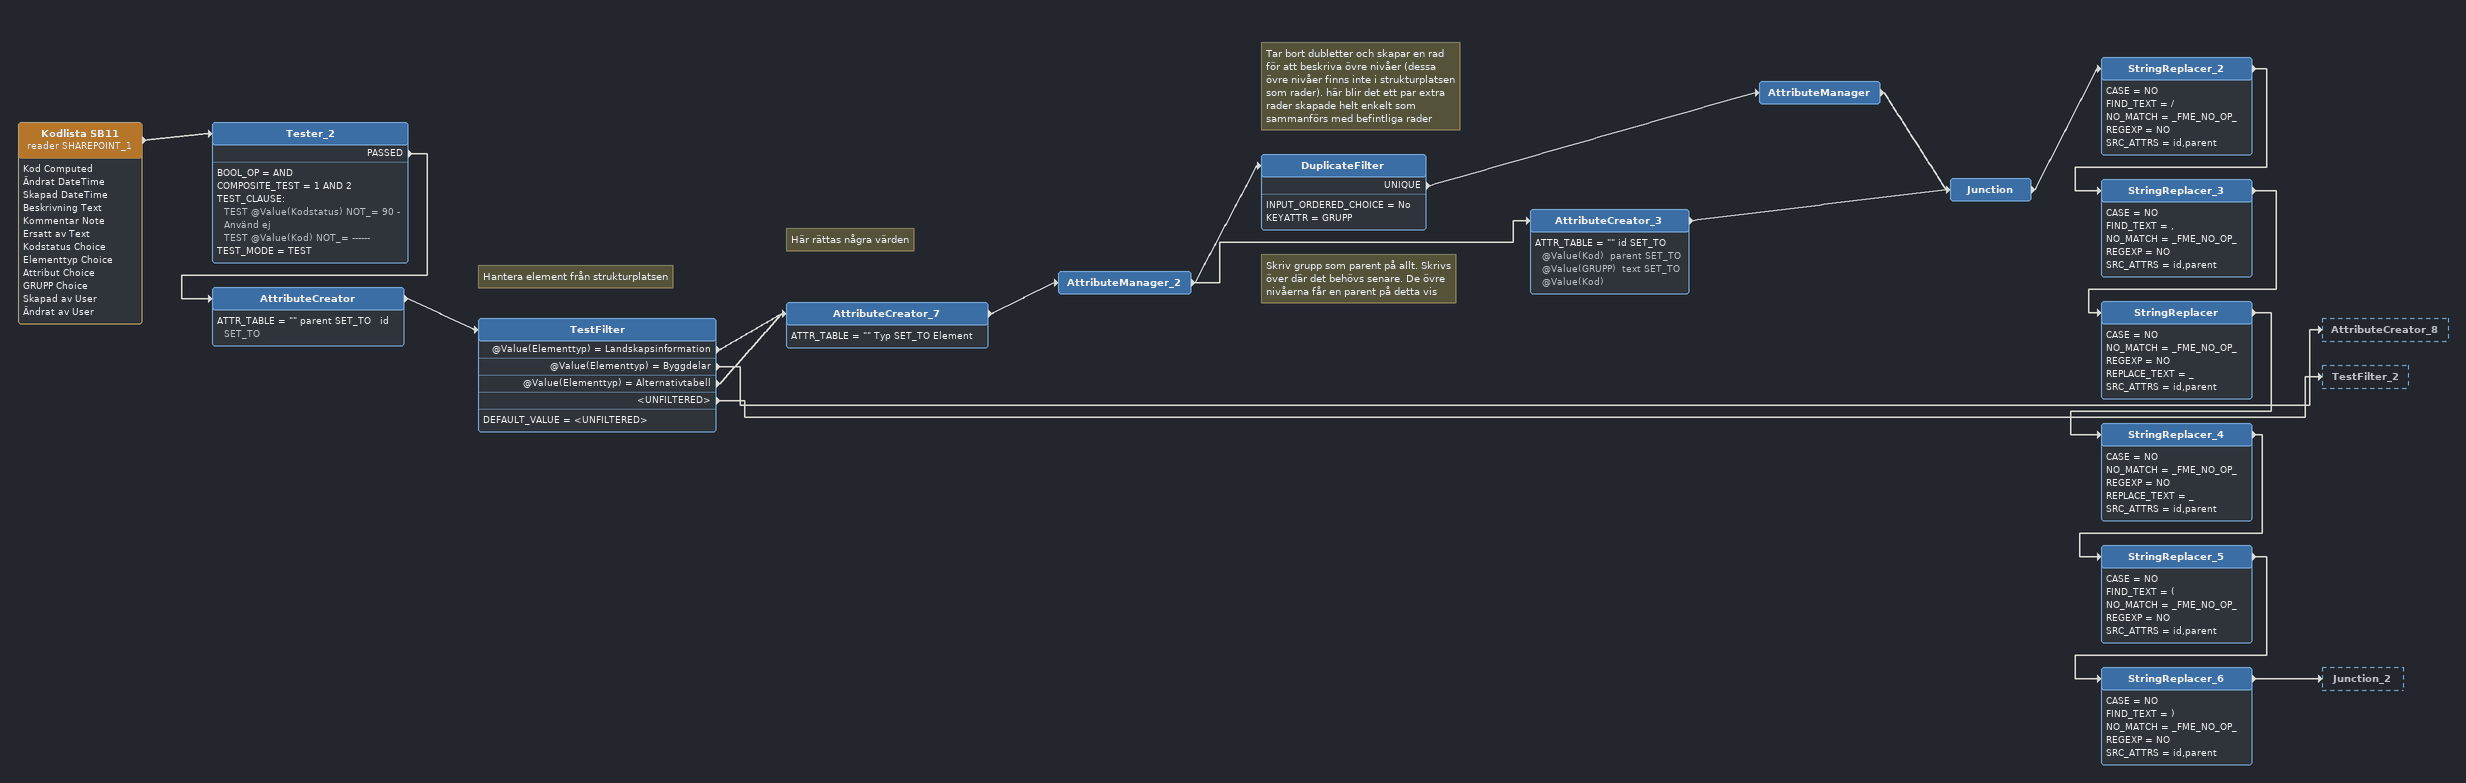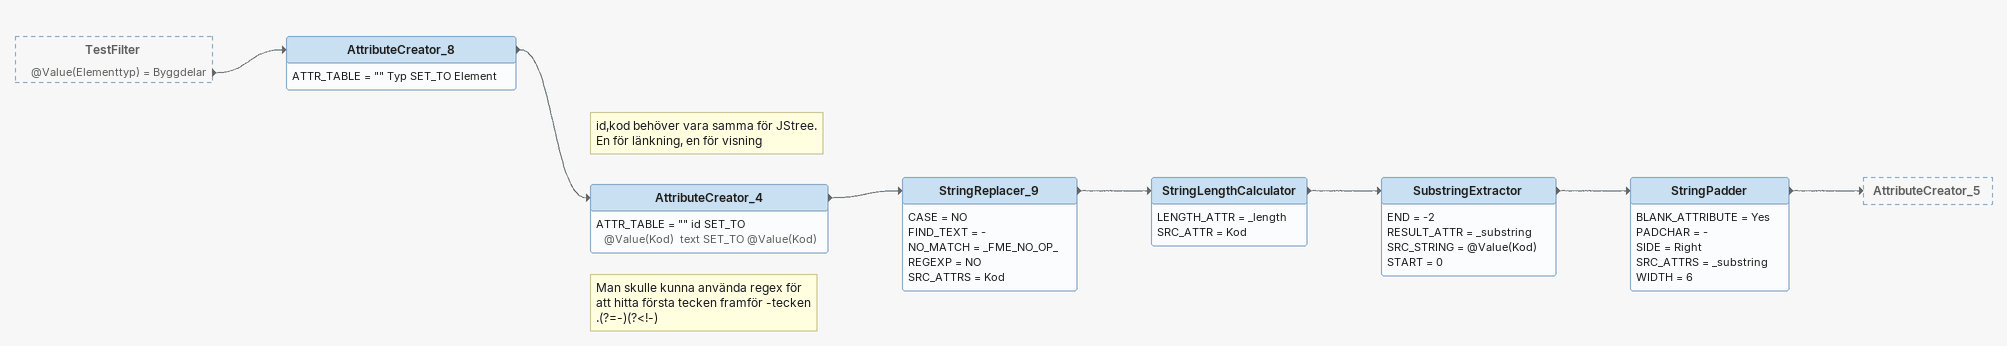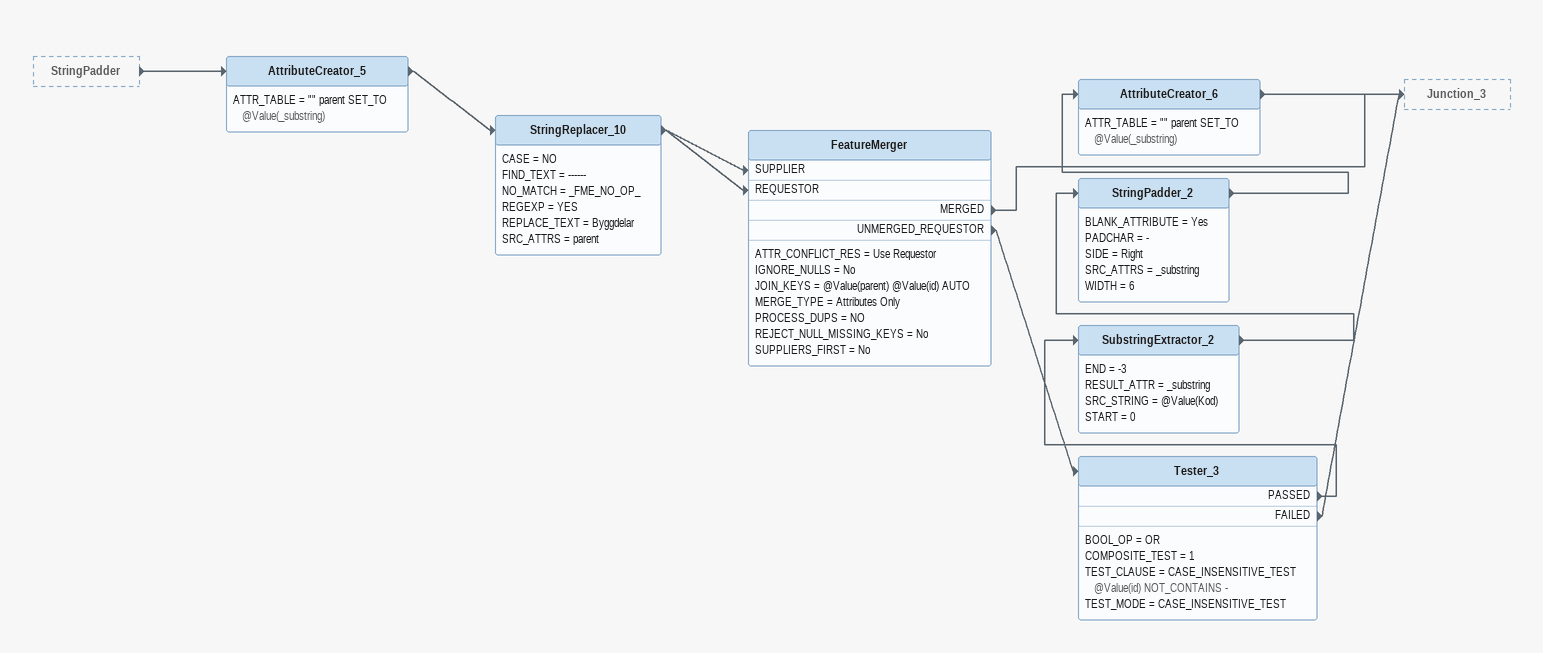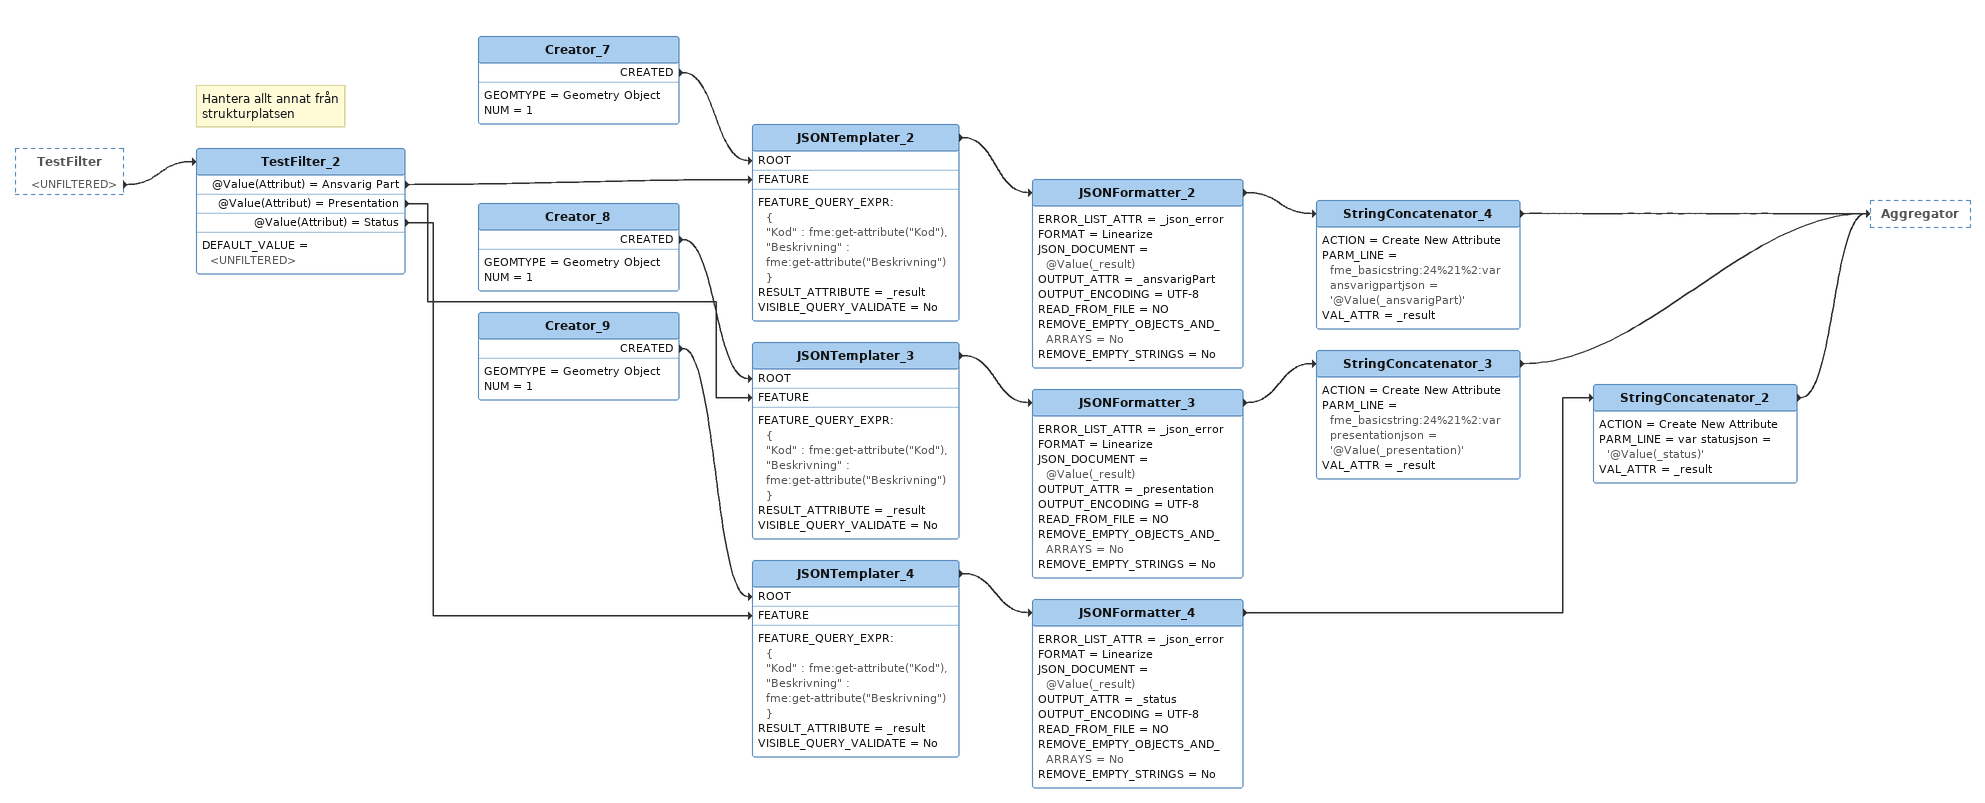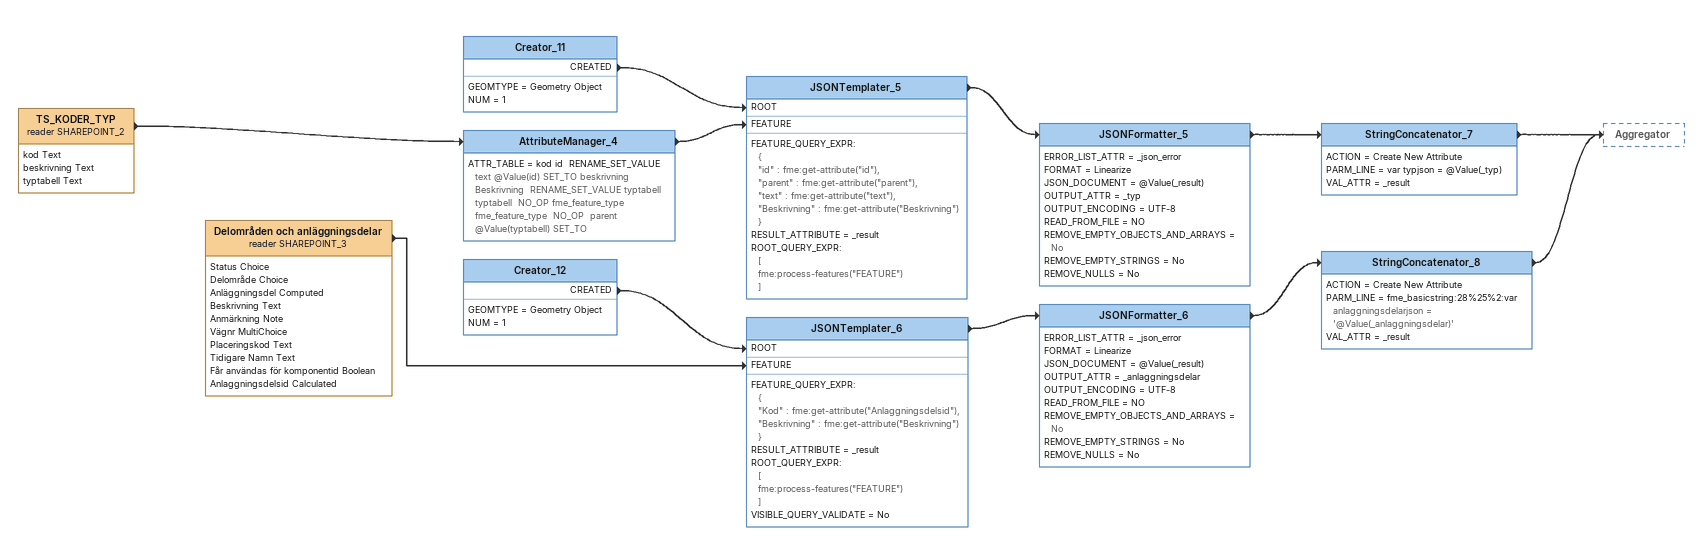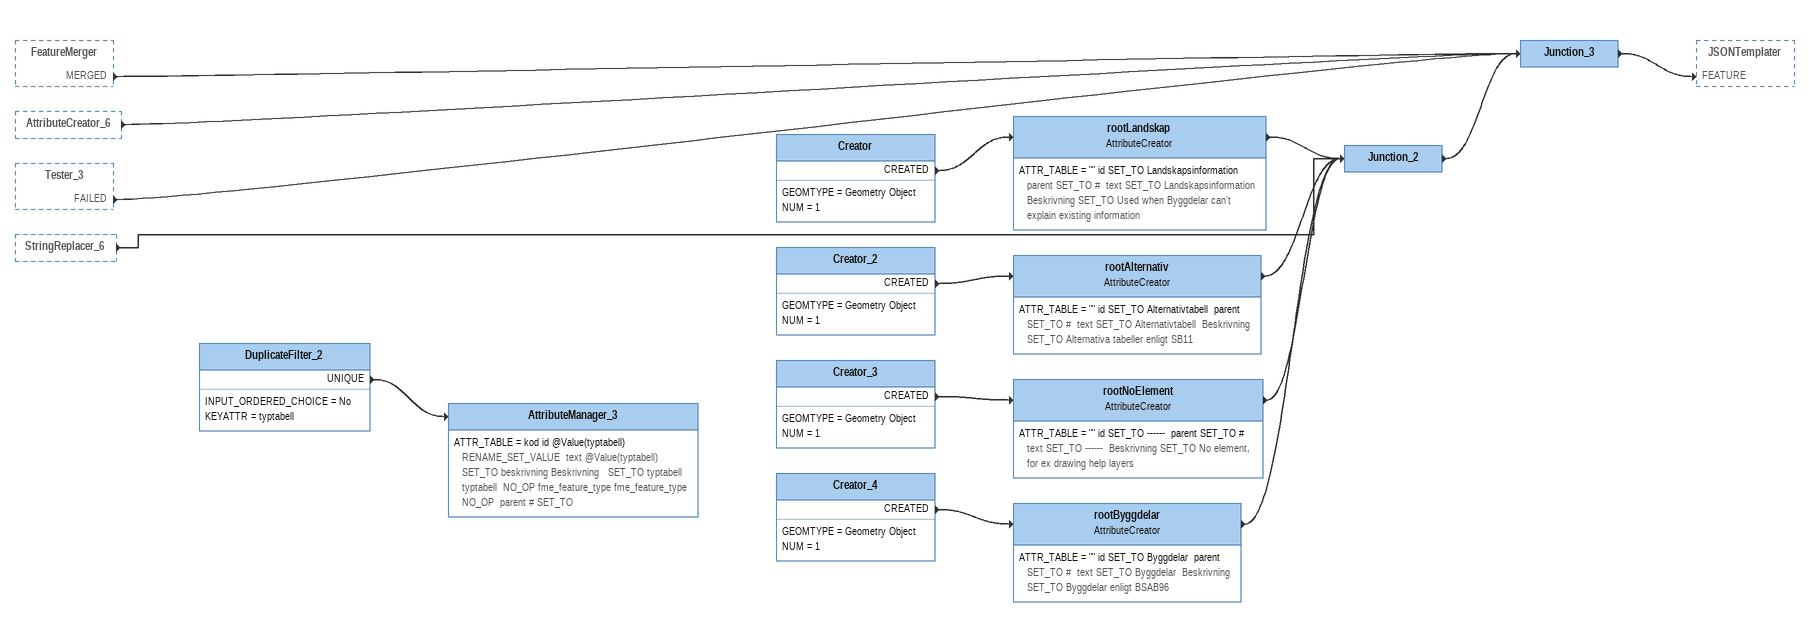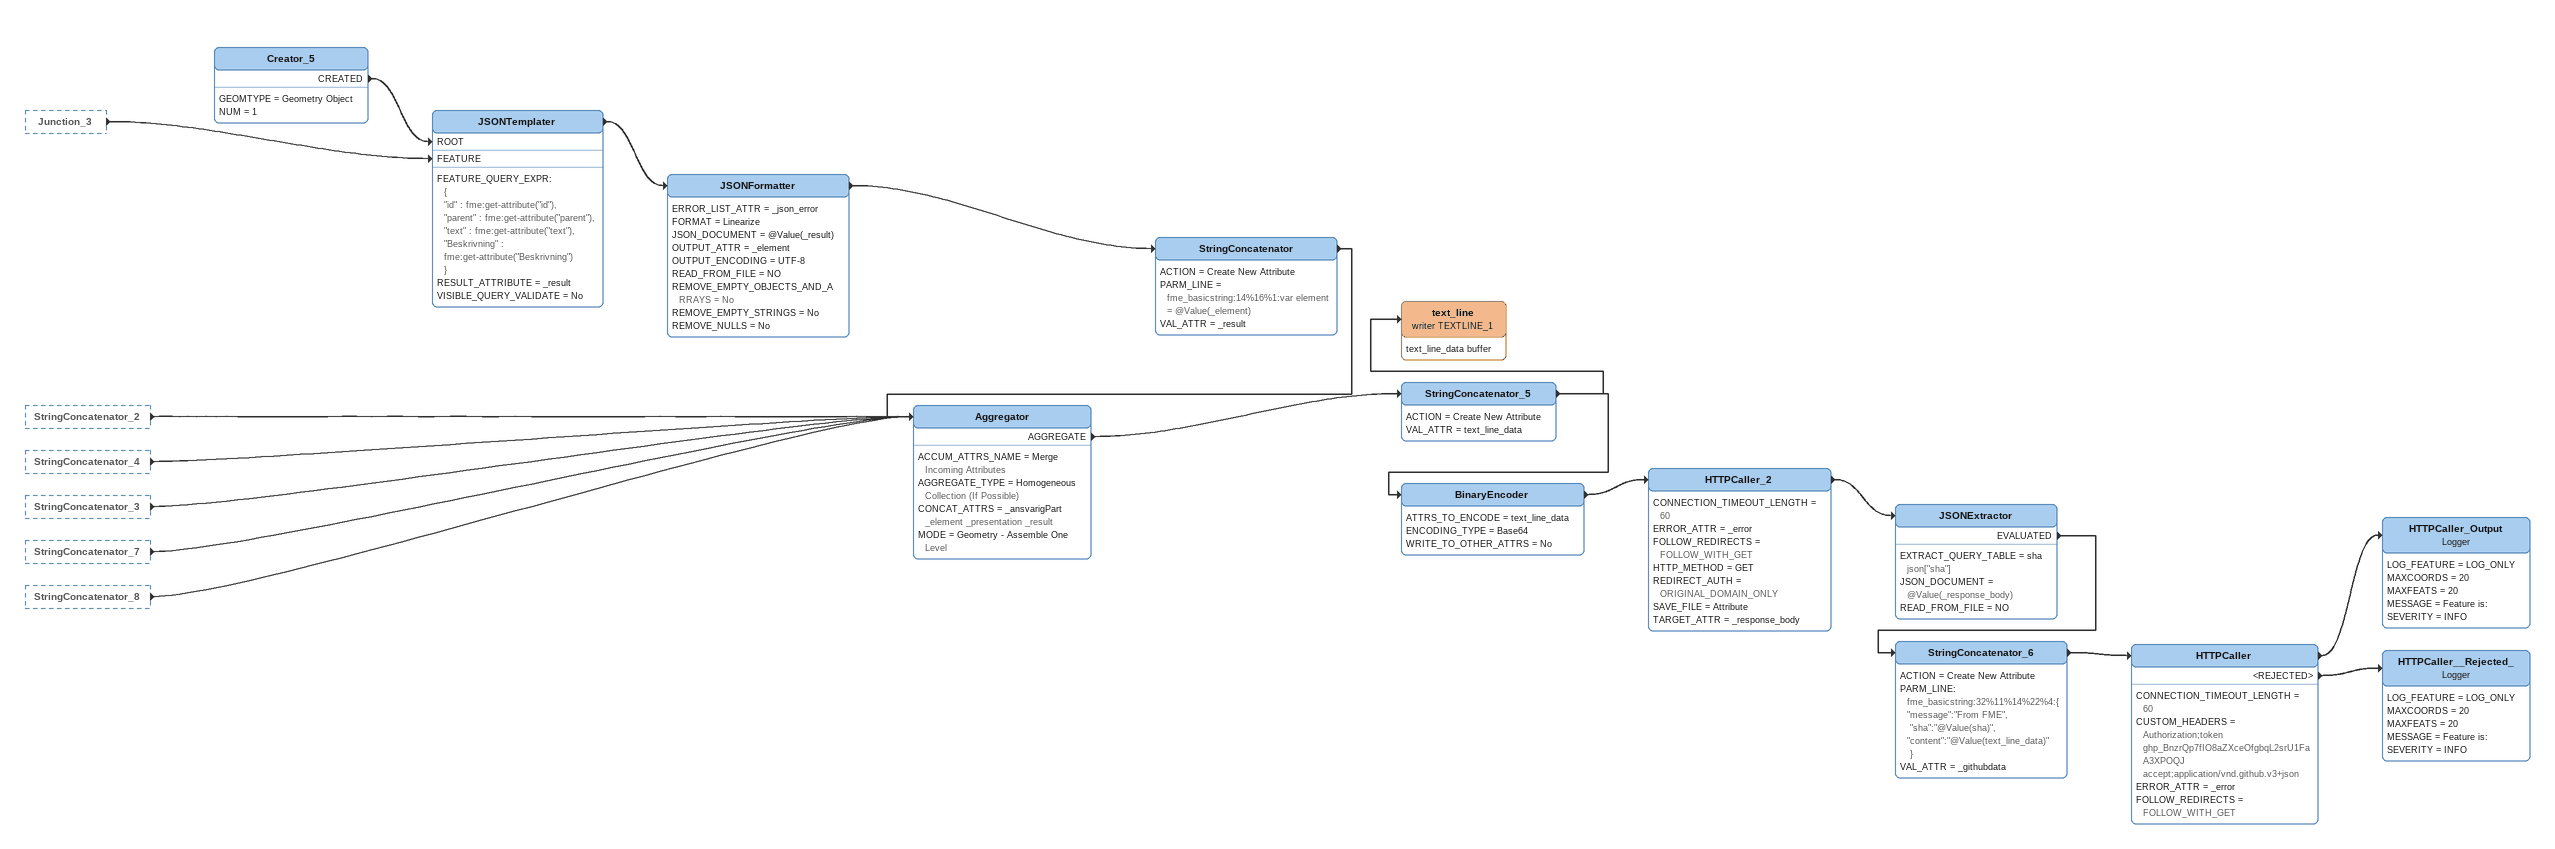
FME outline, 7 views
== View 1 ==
Kodlista SB11 (reader SHAREPOINT_1)
    attributes: Kod Computed, Ändrat DateTime, Skapad DateTime, Beskrivning Text, Kommentar Note, Ersatt av Text, Kodstatus Choice, Elementtyp Choice, Attribut Choice, GRUPP Choice, Skapad av User, Ändrat av User
    -> Tester_2
Tester_2
    BOOL_OP = AND
    COMPOSITE_TEST = 1 AND 2
    TEST_CLAUSE:
      TEST @Value(Kodstatus) NOT_= 90 - Använd ej
      TEST @Value(Kod) NOT_= ------
    TEST_MODE = TEST
    PASSED -> AttributeCreator
AttributeCreator
    ATTR_TABLE = "" parent SET_TO   id SET_TO
    -> TestFilter
Note: Hantera element från strukturplatsen
TestFilter
    DEFAULT_VALUE = <UNFILTERED>
    @Value(Elementtyp) = Landskapsinformation -> AttributeCreator_7
    @Value(Elementtyp) = Byggdelar -> AttributeCreator_8
    @Value(Elementtyp) = Alternativtabell -> AttributeCreator_7
    <UNFILTERED> -> TestFilter_2
AttributeCreator_7
    ATTR_TABLE = "" Typ SET_TO Element
    -> AttributeManager_2
Note: Här rättas några värden
AttributeManager_2
    -> AttributeCreator_3
    -> DuplicateFilter
Note: Tar bort dubletter och skapar en rad för att beskriva övre nivåer (dessa övre nivåer finns inte i strukturplatsen som rader). här blir det ett par extra rader skapade helt enkelt som sammanförs med befintliga rader
DuplicateFilter
    INPUT_ORDERED_CHOICE = No
    KEYATTR = GRUPP
    UNIQUE -> AttributeManager
AttributeManager
    -> Junction
Note: Skriv grupp som parent på allt. Skrivs över där det behövs senare. De övre nivåerna får en parent på detta vis
AttributeCreator_3
    ATTR_TABLE = "" id SET_TO @Value(Kod)  parent SET_TO @Value(GRUPP)  text SET_TO @Value(Kod)
    -> Junction
Junction
    -> StringReplacer_2
StringReplacer_2
    CASE = NO
    FIND_TEXT = /
    NO_MATCH = _FME_NO_OP_
    REGEXP = NO
    SRC_ATTRS = id,parent
    -> StringReplacer_3
StringReplacer_3
    CASE = NO
    FIND_TEXT = ,
    NO_MATCH = _FME_NO_OP_
    REGEXP = NO
    SRC_ATTRS = id,parent
    -> StringReplacer
StringReplacer
    CASE = NO
    NO_MATCH = _FME_NO_OP_
    REGEXP = NO
    REPLACE_TEXT = _
    SRC_ATTRS = id,parent
    -> StringReplacer_4
StringReplacer_4
    CASE = NO
    NO_MATCH = _FME_NO_OP_
    REGEXP = NO
    REPLACE_TEXT = _
    SRC_ATTRS = id,parent
    -> StringReplacer_5
StringReplacer_5
    CASE = NO
    FIND_TEXT = (
    NO_MATCH = _FME_NO_OP_
    REGEXP = NO
    SRC_ATTRS = id,parent
    -> StringReplacer_6
StringReplacer_6
    CASE = NO
    FIND_TEXT = )
    NO_MATCH = _FME_NO_OP_
    REGEXP = NO
    SRC_ATTRS = id,parent
    -> Junction_2

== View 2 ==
TestFilter [outside]
    @Value(Elementtyp) = Byggdelar -> AttributeCreator_8
AttributeCreator_8
    ATTR_TABLE = "" Typ SET_TO Element
    -> AttributeCreator_4
Note: Man skulle kunna använda regex för att hitta första tecken framför -tecken .(?=-)(?<!-)
Note: id,kod behöver vara samma för JStree. En för länkning, en för visning
AttributeCreator_4
    ATTR_TABLE = "" id SET_TO @Value(Kod)  text SET_TO @Value(Kod)
    -> StringReplacer_9
StringReplacer_9
    CASE = NO
    FIND_TEXT = -
    NO_MATCH = _FME_NO_OP_
    REGEXP = NO
    SRC_ATTRS = Kod
    -> StringLengthCalculator
StringLengthCalculator
    LENGTH_ATTR = _length
    SRC_ATTR = Kod
    -> SubstringExtractor
SubstringExtractor
    END = -2
    RESULT_ATTR = _substring
    SRC_STRING = @Value(Kod)
    START = 0
    -> StringPadder
StringPadder
    BLANK_ATTRIBUTE = Yes
    PADCHAR = -
    SIDE = Right
    SRC_ATTRS = _substring
    WIDTH = 6
    -> AttributeCreator_5

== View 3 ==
StringPadder [outside]
    -> AttributeCreator_5
AttributeCreator_5
    ATTR_TABLE = "" parent SET_TO @Value(_substring)
    -> StringReplacer_10
StringReplacer_10
    CASE = NO
    FIND_TEXT = ------
    NO_MATCH = _FME_NO_OP_
    REGEXP = YES
    REPLACE_TEXT = Byggdelar
    SRC_ATTRS = parent
    -> FeatureMerger [SUPPLIER]
    -> FeatureMerger [REQUESTOR]
FeatureMerger
    ATTR_CONFLICT_RES = Use Requestor
    IGNORE_NULLS = No
    JOIN_KEYS = @Value(parent) @Value(id) AUTO
    MERGE_TYPE = Attributes Only
    PROCESS_DUPS = NO
    REJECT_NULL_MISSING_KEYS = No
    SUPPLIERS_FIRST = No
    MERGED -> Junction_3
    UNMERGED_REQUESTOR -> Tester_3
Tester_3
    BOOL_OP = OR
    COMPOSITE_TEST = 1
    TEST_CLAUSE = CASE_INSENSITIVE_TEST @Value(id) NOT_CONTAINS -
    TEST_MODE = CASE_INSENSITIVE_TEST
    PASSED -> SubstringExtractor_2
    FAILED -> Junction_3
SubstringExtractor_2
    END = -3
    RESULT_ATTR = _substring
    SRC_STRING = @Value(Kod)
    START = 0
    -> StringPadder_2
StringPadder_2
    BLANK_ATTRIBUTE = Yes
    PADCHAR = -
    SIDE = Right
    SRC_ATTRS = _substring
    WIDTH = 6
    -> AttributeCreator_6
AttributeCreator_6
    ATTR_TABLE = "" parent SET_TO @Value(_substring)
    -> Junction_3

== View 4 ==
TestFilter [outside]
    <UNFILTERED> -> TestFilter_2
Note: Hantera allt annat från strukturplatsen
TestFilter_2
    DEFAULT_VALUE = <UNFILTERED>
    @Value(Attribut) = Ansvarig Part -> JSONTemplater_2 [FEATURE]
    @Value(Attribut) = Presentation -> JSONTemplater_3 [FEATURE]
    @Value(Attribut) = Status -> JSONTemplater_4 [FEATURE]
Creator_7
    GEOMTYPE = Geometry Object
    NUM = 1
    CREATED -> JSONTemplater_2 [ROOT]
JSONTemplater_2
    FEATURE_QUERY_EXPR:
      {
      "Kod" : fme:get-attribute("Kod"),
      "Beskrivning" : fme:get-attribute("Beskrivning")
      }
    RESULT_ATTRIBUTE = _result
    VISIBLE_QUERY_VALIDATE = No
    -> JSONFormatter_2
JSONFormatter_2
    ERROR_LIST_ATTR = _json_error
    FORMAT = Linearize
    JSON_DOCUMENT = @Value(_result)
    OUTPUT_ATTR = _ansvarigPart
    OUTPUT_ENCODING = UTF-8
    READ_FROM_FILE = NO
    REMOVE_EMPTY_OBJECTS_AND_ARRAYS = No
    REMOVE_EMPTY_STRINGS = No
    -> StringConcatenator_4
StringConcatenator_4
    ACTION = Create New Attribute
    PARM_LINE = fme_basicstring:24%21%2:var ansvarigpartjson = '@Value(_ansvarigPart)'
    VAL_ATTR = _result
    -> Aggregator
Creator_8
    GEOMTYPE = Geometry Object
    NUM = 1
    CREATED -> JSONTemplater_3 [ROOT]
JSONTemplater_3
    FEATURE_QUERY_EXPR:
      {
      "Kod" : fme:get-attribute("Kod"),
      "Beskrivning" : fme:get-attribute("Beskrivning")
      }
    RESULT_ATTRIBUTE = _result
    VISIBLE_QUERY_VALIDATE = No
    -> JSONFormatter_3
JSONFormatter_3
    ERROR_LIST_ATTR = _json_error
    FORMAT = Linearize
    JSON_DOCUMENT = @Value(_result)
    OUTPUT_ATTR = _presentation
    OUTPUT_ENCODING = UTF-8
    READ_FROM_FILE = NO
    REMOVE_EMPTY_OBJECTS_AND_ARRAYS = No
    REMOVE_EMPTY_STRINGS = No
    -> StringConcatenator_3
StringConcatenator_3
    ACTION = Create New Attribute
    PARM_LINE = fme_basicstring:24%21%2:var presentationjson = '@Value(_presentation)'
    VAL_ATTR = _result
    -> Aggregator
Creator_9
    GEOMTYPE = Geometry Object
    NUM = 1
    CREATED -> JSONTemplater_4 [ROOT]
JSONTemplater_4
    FEATURE_QUERY_EXPR:
      {
      "Kod" : fme:get-attribute("Kod"),
      "Beskrivning" : fme:get-attribute("Beskrivning")
      }
    RESULT_ATTRIBUTE = _result
    VISIBLE_QUERY_VALIDATE = No
    -> JSONFormatter_4
JSONFormatter_4
    ERROR_LIST_ATTR = _json_error
    FORMAT = Linearize
    JSON_DOCUMENT = @Value(_result)
    OUTPUT_ATTR = _status
    OUTPUT_ENCODING = UTF-8
    READ_FROM_FILE = NO
    REMOVE_EMPTY_OBJECTS_AND_ARRAYS = No
    REMOVE_EMPTY_STRINGS = No
    -> StringConcatenator_2
StringConcatenator_2
    ACTION = Create New Attribute
    PARM_LINE = var statusjson = '@Value(_status)'
    VAL_ATTR = _result
    -> Aggregator

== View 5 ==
TS_KODER_TYP (reader SHAREPOINT_2)
    attributes: kod Text, beskrivning Text, typtabell Text
    -> AttributeManager_4
AttributeManager_4
    ATTR_TABLE = kod id  RENAME_SET_VALUE  text @Value(id) SET_TO beskrivning Beskrivning  RENAME_SET_VALUE typtabell typtabell  NO_OP fme_feature_type fme_feature_type  NO_OP  parent @Value(typtabell) SET_TO
    -> JSONTemplater_5 [FEATURE]
Delområden och anläggningsdelar (reader SHAREPOINT_3)
    attributes: Status Choice, Delområde Choice, Anläggningsdel Computed, Beskrivning Text, Anmärkning Note, Vägnr MultiChoice, Placeringskod Text, Tidigare Namn Text, Får användas för komponentid Boolean, Anlaggningsdelsid Calculated
    -> JSONTemplater_6 [FEATURE]
Creator_11
    GEOMTYPE = Geometry Object
    NUM = 1
    CREATED -> JSONTemplater_5 [ROOT]
JSONTemplater_5
    FEATURE_QUERY_EXPR:
      {
      "id" : fme:get-attribute("id"),
      "parent" : fme:get-attribute("parent"),
      "text" : fme:get-attribute("text"),
      "Beskrivning" : fme:get-attribute("Beskrivning")
      }
    RESULT_ATTRIBUTE = _result
    ROOT_QUERY_EXPR:
      [
      fme:process-features("FEATURE")
      ]
    -> JSONFormatter_5
JSONFormatter_5
    ERROR_LIST_ATTR = _json_error
    FORMAT = Linearize
    JSON_DOCUMENT = @Value(_result)
    OUTPUT_ATTR = _typ
    OUTPUT_ENCODING = UTF-8
    READ_FROM_FILE = NO
    REMOVE_EMPTY_OBJECTS_AND_ARRAYS = No
    REMOVE_EMPTY_STRINGS = No
    REMOVE_NULLS = No
    -> StringConcatenator_7
StringConcatenator_7
    ACTION = Create New Attribute
    PARM_LINE = var typjson = @Value(_typ)
    VAL_ATTR = _result
    -> Aggregator
Creator_12
    GEOMTYPE = Geometry Object
    NUM = 1
    CREATED -> JSONTemplater_6 [ROOT]
JSONTemplater_6
    FEATURE_QUERY_EXPR:
      {
      "Kod" : fme:get-attribute("Anlaggningsdelsid"),
      "Beskrivning" : fme:get-attribute("Beskrivning")
      }
    RESULT_ATTRIBUTE = _result
    ROOT_QUERY_EXPR:
      [
      fme:process-features("FEATURE")
      ]
    VISIBLE_QUERY_VALIDATE = No
    -> JSONFormatter_6
JSONFormatter_6
    ERROR_LIST_ATTR = _json_error
    FORMAT = Linearize
    JSON_DOCUMENT = @Value(_result)
    OUTPUT_ATTR = _anlaggningsdelar
    OUTPUT_ENCODING = UTF-8
    READ_FROM_FILE = NO
    REMOVE_EMPTY_OBJECTS_AND_ARRAYS = No
    REMOVE_EMPTY_STRINGS = No
    REMOVE_NULLS = No
    -> StringConcatenator_8
StringConcatenator_8
    ACTION = Create New Attribute
    PARM_LINE = fme_basicstring:28%25%2:var anlaggningsdelarjson = '@Value(_anlaggningsdelar)'
    VAL_ATTR = _result
    -> Aggregator

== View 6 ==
FeatureMerger [outside]
    MERGED -> Junction_3
AttributeCreator_6 [outside]
    -> Junction_3
Tester_3 [outside]
    FAILED -> Junction_3
StringReplacer_6 [outside]
    -> Junction_2
DuplicateFilter_2
    INPUT_ORDERED_CHOICE = No
    KEYATTR = typtabell
    UNIQUE -> AttributeManager_3
AttributeManager_3
    ATTR_TABLE = kod id @Value(typtabell) RENAME_SET_VALUE  text @Value(typtabell) SET_TO beskrivning Beskrivning   SET_TO typtabell typtabell  NO_OP fme_feature_type fme_feature_type  NO_OP  parent # SET_TO
Creator
    GEOMTYPE = Geometry Object
    NUM = 1
    CREATED -> rootLandskap
rootLandskap: AttributeCreator
    ATTR_TABLE = "" id SET_TO Landskapsinformation  parent SET_TO #  text SET_TO Landskapsinformation  Beskrivning SET_TO Used when Byggdelar can't explain existing information
    -> Junction_2
Creator_2
    GEOMTYPE = Geometry Object
    NUM = 1
    CREATED -> rootAlternativ
rootAlternativ: AttributeCreator
    ATTR_TABLE = "" id SET_TO Alternativtabell  parent SET_TO #  text SET_TO Alternativtabell  Beskrivning SET_TO Alternativa tabeller enligt SB11
    -> Junction_2
Creator_3
    GEOMTYPE = Geometry Object
    NUM = 1
    CREATED -> rootNoElement
rootNoElement: AttributeCreator
    ATTR_TABLE = "" id SET_TO ------  parent SET_TO #  text SET_TO ------  Beskrivning SET_TO No element, for ex drawing help layers
    -> Junction_2
Creator_4
    GEOMTYPE = Geometry Object
    NUM = 1
    CREATED -> rootByggdelar
rootByggdelar: AttributeCreator
    ATTR_TABLE = "" id SET_TO Byggdelar  parent SET_TO #  text SET_TO Byggdelar  Beskrivning SET_TO Byggdelar enligt BSAB96
    -> Junction_2
Junction_2
    -> Junction_3
Junction_3
    -> JSONTemplater [FEATURE]

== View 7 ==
Junction_3 [outside]
    -> JSONTemplater [FEATURE]
StringConcatenator_2 [outside]
    -> Aggregator
StringConcatenator_4 [outside]
    -> Aggregator
StringConcatenator_3 [outside]
    -> Aggregator
StringConcatenator_7 [outside]
    -> Aggregator
StringConcatenator_8 [outside]
    -> Aggregator
Creator_5
    GEOMTYPE = Geometry Object
    NUM = 1
    CREATED -> JSONTemplater [ROOT]
JSONTemplater
    FEATURE_QUERY_EXPR:
      {
      "id" : fme:get-attribute("id"),
      "parent" : fme:get-attribute("parent"),
      "text" : fme:get-attribute("text"),
      "Beskrivning" : fme:get-attribute("Beskrivning")
      }
    RESULT_ATTRIBUTE = _result
    VISIBLE_QUERY_VALIDATE = No
    -> JSONFormatter
JSONFormatter
    ERROR_LIST_ATTR = _json_error
    FORMAT = Linearize
    JSON_DOCUMENT = @Value(_result)
    OUTPUT_ATTR = _element
    OUTPUT_ENCODING = UTF-8
    READ_FROM_FILE = NO
    REMOVE_EMPTY_OBJECTS_AND_ARRAYS = No
    REMOVE_EMPTY_STRINGS = No
    REMOVE_NULLS = No
    -> StringConcatenator
StringConcatenator
    ACTION = Create New Attribute
    PARM_LINE = fme_basicstring:14%16%1:var element = @Value(_element)
    VAL_ATTR = _result
    -> Aggregator
Aggregator
    ACCUM_ATTRS_NAME = Merge Incoming Attributes
    AGGREGATE_TYPE = Homogeneous Collection (If Possible)
    CONCAT_ATTRS = _ansvarigPart _element _presentation _result
    MODE = Geometry - Assemble One Level
    AGGREGATE -> StringConcatenator_5
StringConcatenator_5
    ACTION = Create New Attribute
    VAL_ATTR = text_line_data
    -> text_line (writer TEXTLINE_1)
    -> BinaryEncoder
text_line (writer TEXTLINE_1)
    attributes: text_line_data buffer
BinaryEncoder
    ATTRS_TO_ENCODE = text_line_data
    ENCODING_TYPE = Base64
    WRITE_TO_OTHER_ATTRS = No
    -> HTTPCaller_2
HTTPCaller_2
    CONNECTION_TIMEOUT_LENGTH = 60
    ERROR_ATTR = _error
    FOLLOW_REDIRECTS = FOLLOW_WITH_GET
    HTTP_METHOD = GET
    REDIRECT_AUTH = ORIGINAL_DOMAIN_ONLY
    SAVE_FILE = Attribute
    TARGET_ATTR = _response_body
    -> JSONExtractor
JSONExtractor
    EXTRACT_QUERY_TABLE = sha json["sha"]
    JSON_DOCUMENT = @Value(_response_body)
    READ_FROM_FILE = NO
    EVALUATED -> StringConcatenator_6
StringConcatenator_6
    ACTION = Create New Attribute
    PARM_LINE:
      fme_basicstring:32%11%14%22%4:{
      "message":"From FME",
       "sha":"@Value(sha)",
      "content":"@Value(text_line_data)"
       }
    VAL_ATTR = _githubdata
    -> HTTPCaller
HTTPCaller
    CONNECTION_TIMEOUT_LENGTH = 60
    CUSTOM_HEADERS = Authorization;token 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 accept;application/vnd.github.v3+json
    ERROR_ATTR = _error
    FOLLOW_REDIRECTS = FOLLOW_WITH_GET
    -> HTTPCaller_Output
    <REJECTED> -> HTTPCaller__Rejected_
HTTPCaller_Output: Logger
    LOG_FEATURE = LOG_ONLY
    MAXCOORDS = 20
    MAXFEATS = 20
    MESSAGE = Feature is:
    SEVERITY = INFO
HTTPCaller__Rejected_: Logger
    LOG_FEATURE = LOG_ONLY
    MAXCOORDS = 20
    MAXFEATS = 20
    MESSAGE = Feature is:
    SEVERITY = INFO
